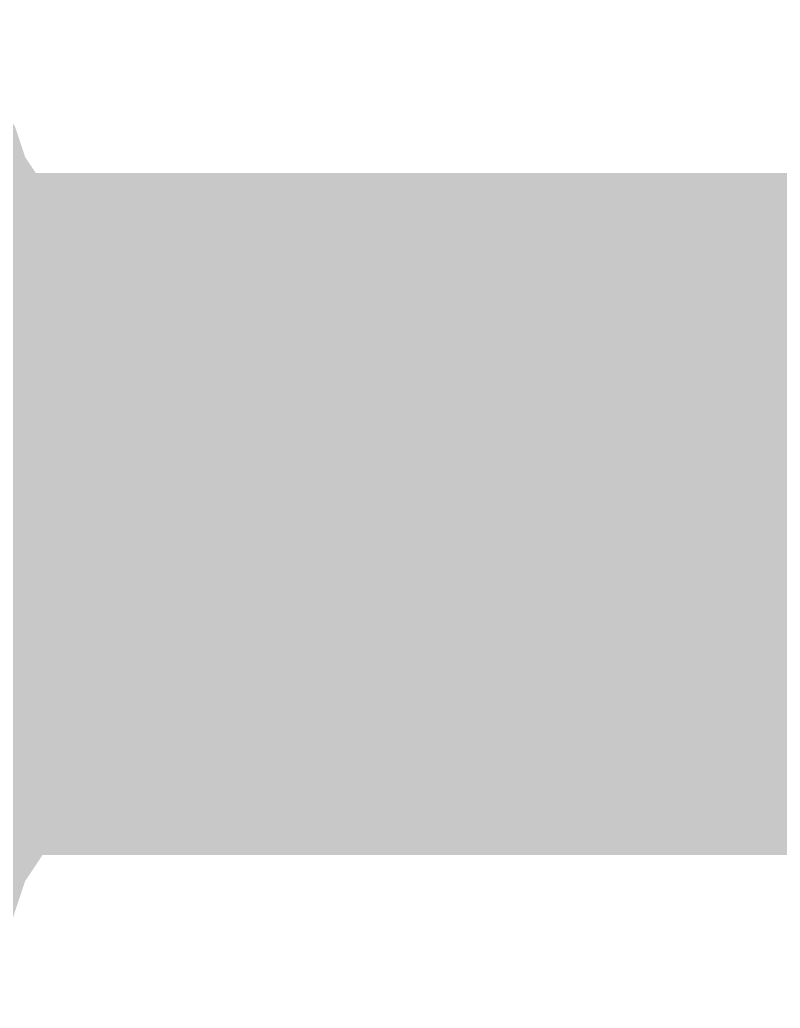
# Model space of a CAD drawing. Header units: inches. Extents: x 0 to 841, y 0 to 594.
# Drawn here: x 258.327 to 259.163, y 304.453 to 305.538 of the extents above; entities that cross this region are included whole.
import ezdxf

# ---------------------------------------------------------------- set-up
doc = ezdxf.new("R2010")
doc.units = ezdxf.units.IN
doc.layers.add('Sheet', color=255, linetype='Continuous')

msp = doc.modelspace()

# ---------------------------------------------------------------- linework, layer by layer
at = {"layer": 'Sheet'}
for points in [[(258.1637, 305.3885, 0.2997, 0.2997, 0), (258.1862, 305.3548, 0.2997, 0.2997, 0), (258.1974, 305.3211, 0.2997, 0.2997, 0), (258.2199, 305.2874, 0.2997, 0.2997, 0), (258.2311, 305.2537, 0.2997, 0.2997, 0), (258.2423, 305.2201, 0.2997, 0.2997, 0), (258.2536, 305.1864, 0.2997, 0.2997, 0), (258.2648, 305.1527, 0.2997, 0.2997, 0), (258.2648, 305.1078, 0.2997, 0.2997, 0), (258.276, 305.0741, 0.2997, 0.2997, 0), (258.276, 305.0292, 0.2997, 0.2997, 0), (258.276, 304.9955, 0.2997, 0.2997, 0)], [(258.1637, 305.3885, 0.2997, 0.2997, 0), (258.1862, 305.3548, 0.2997, 0.2997, 0), (258.1974, 305.3211, 0.2997, 0.2997, 0), (258.2199, 305.2874, 0.2997, 0.2997, 0), (258.2311, 305.2537, 0.2997, 0.2997, 0), (258.2423, 305.2201, 0.2997, 0.2997, 0), (258.2536, 305.1864, 0.2997, 0.2997, 0), (258.2648, 305.1527, 0.2997, 0.2997, 0), (258.2648, 305.1078, 0.2997, 0.2997, 0), (258.276, 305.0741, 0.2997, 0.2997, 0), (258.276, 305.0292, 0.2997, 0.2997, 0), (258.276, 304.9955, 0.2997, 0.2997, 0)], [(252.5156, 304.9955, 0.7493, 0.7493, 0), (257.5125, 304.9955, 0.7493, 0.7493, 0), (267.5174, 304.9955, 0.7493, 0.7493, 0)], [(258.276, 304.9955, 0.2997, 0.2997, 0), (258.276, 304.9505, 0.2997, 0.2997, 0), (258.276, 304.9169, 0.2997, 0.2997, 0), (258.2648, 304.8832, 0.2997, 0.2997, 0), (258.2648, 304.8382, 0.2997, 0.2997, 0), (258.2536, 304.8046, 0.2997, 0.2997, 0), (258.2423, 304.7709, 0.2997, 0.2997, 0), (258.2311, 304.726, 0.2997, 0.2997, 0), (258.2199, 304.6923, 0.2997, 0.2997, 0), (258.1974, 304.6586, 0.2997, 0.2997, 0), (258.1862, 304.6249, 0.2997, 0.2997, 0), (258.1637, 304.6024, 0.2997, 0.2997, 0)], [(258.276, 304.9955, 0.2997, 0.2997, 0), (258.276, 304.9505, 0.2997, 0.2997, 0), (258.276, 304.9169, 0.2997, 0.2997, 0), (258.2648, 304.8832, 0.2997, 0.2997, 0), (258.2648, 304.8382, 0.2997, 0.2997, 0), (258.2536, 304.8046, 0.2997, 0.2997, 0), (258.2423, 304.7709, 0.2997, 0.2997, 0), (258.2311, 304.726, 0.2997, 0.2997, 0), (258.2199, 304.6923, 0.2997, 0.2997, 0), (258.1974, 304.6586, 0.2997, 0.2997, 0), (258.1862, 304.6249, 0.2997, 0.2997, 0), (258.1637, 304.6024, 0.2997, 0.2997, 0)], [(258.276, 304.9955, 0.2997, 0.2997, 0), (258.276, 304.9955, 0.2997, 0.2997, 0), (258.276, 304.9955, 0.2997, 0.2997, 0), (258.276, 304.9955, 0.2997, 0.2997, 0), (258.276, 304.9955, 0.2997, 0.2997, 0), (258.276, 304.9955, 0.2997, 0.2997, 0), (258.276, 304.9955, 0.2997, 0.2997, 0), (258.276, 304.9955, 0.2997, 0.2997, 0), (258.276, 304.9955, 0.2997, 0.2997, 0), (258.276, 304.9955, 0.2997, 0.2997, 0), (258.276, 304.9955, 0.2997, 0.2997, 0), (258.276, 304.9955, 0.2997, 0.2997, 0), (258.276, 304.9955, 0.2997, 0.2997, 0), (258.276, 304.9955, 0.2997, 0.2997, 0), (258.276, 304.9955, 0.2997, 0.2997, 0), (258.276, 304.9955, 0.2997, 0.2997, 0), (258.276, 304.9955, 0.2997, 0.2997, 0), (258.276, 304.9955, 0.2997, 0.2997, 0), (258.276, 304.9955, 0.2997, 0.2997, 0), (258.276, 304.9955, 0.2997, 0.2997, 0), (258.276, 304.9955, 0.2997, 0.2997, 0), (258.276, 304.9955, 0.2997, 0.2997, 0), (258.276, 304.9955, 0.2997, 0.2997, 0), (258.276, 304.9955, 0.2997, 0.2997, 0), (258.276, 304.9955, 0.2997, 0.2997, 0), (258.276, 304.9955, 0.2997, 0.2997, 0), (258.276, 304.9955, 0.2997, 0.2997, 0), (258.276, 304.9955, 0.2997, 0.2997, 0), (258.276, 304.9955, 0.2997, 0.2997, 0), (258.276, 304.9955, 0.2997, 0.2997, 0), (258.276, 304.9955, 0.2997, 0.2997, 0), (258.276, 304.9955, 0.2997, 0.2997, 0), (258.276, 304.9955, 0.2997, 0.2997, 0)], [(258.276, 304.9955, 0.2997, 0.2997, 0), (258.276, 304.9955, 0.2997, 0.2997, 0)], [(258.276, 304.9955, 0.2997, 0.2997, 0), (258.276, 304.9955, 0.2997, 0.2997, 0), (258.276, 304.9955, 0.2997, 0.2997, 0), (258.276, 304.9955, 0.2997, 0.2997, 0), (258.276, 304.9955, 0.2997, 0.2997, 0), (258.276, 304.9955, 0.2997, 0.2997, 0), (258.276, 304.9955, 0.2997, 0.2997, 0), (258.276, 304.9955, 0.2997, 0.2997, 0), (258.276, 304.9955, 0.2997, 0.2997, 0), (258.276, 304.9955, 0.2997, 0.2997, 0), (258.276, 304.9955, 0.2997, 0.2997, 0), (258.276, 304.9955, 0.2997, 0.2997, 0), (258.276, 304.9955, 0.2997, 0.2997, 0), (258.276, 304.9955, 0.2997, 0.2997, 0), (258.276, 304.9955, 0.2997, 0.2997, 0), (258.276, 304.9955, 0.2997, 0.2997, 0), (258.276, 304.9955, 0.2997, 0.2997, 0), (258.276, 304.9955, 0.2997, 0.2997, 0), (258.276, 304.9955, 0.2997, 0.2997, 0), (258.276, 304.9955, 0.2997, 0.2997, 0), (258.276, 304.9955, 0.2997, 0.2997, 0), (258.276, 304.9955, 0.2997, 0.2997, 0), (258.276, 304.9955, 0.2997, 0.2997, 0), (258.276, 304.9955, 0.2997, 0.2997, 0), (258.276, 304.9955, 0.2997, 0.2997, 0), (258.276, 304.9955, 0.2997, 0.2997, 0), (258.276, 304.9955, 0.2997, 0.2997, 0), (258.276, 304.9955, 0.2997, 0.2997, 0), (258.276, 304.9955, 0.2997, 0.2997, 0), (258.276, 304.9955, 0.2997, 0.2997, 0), (258.276, 304.9955, 0.2997, 0.2997, 0), (258.276, 304.9955, 0.2997, 0.2997, 0), (258.276, 304.9955, 0.2997, 0.2997, 0)], [(258.276, 304.9955, 0.2997, 0.2997, 0), (258.276, 304.9955, 0.2997, 0.2997, 0)]]:
    msp.add_lwpolyline(points, format="xyseb", dxfattribs=at)

doc.saveas('drawing.dxf')
